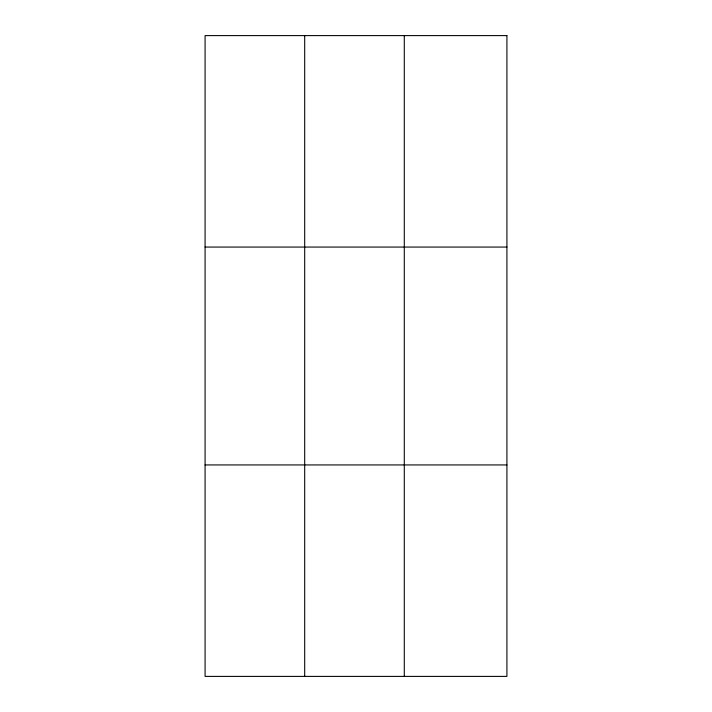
<?xml version="1.0" encoding="UTF-8"?>
<svg xmlns="http://www.w3.org/2000/svg" width="712" height="712" viewBox="0 0 712 712"><rect width="100%" height="100%" fill="white"/><g stroke="black" fill="none" stroke-linecap="round" stroke-linejoin="round"><path stroke-width="1.07" d="M304.692 676.4L304.692 35.6M404.291 676.4L404.291 35.6M205.083 247.064L506.917 247.064M205.083 464.936L506.917 464.936M506.917 35.6L506.917 676.4L205.083 676.4L205.083 35.6L506.917 35.6"/></g></svg>
